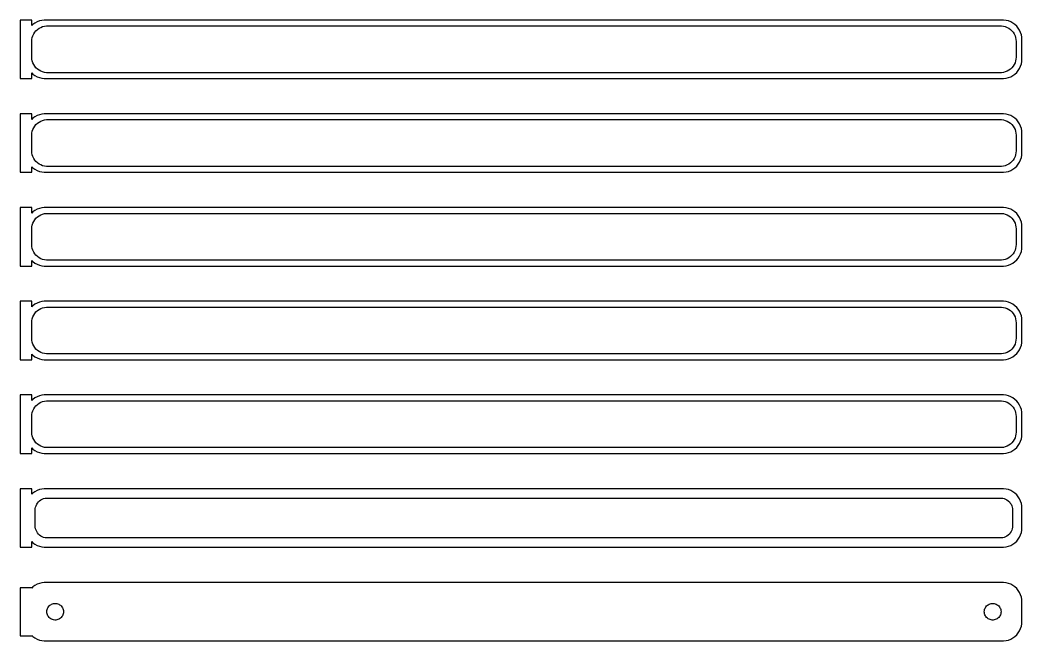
# Model space of a CAD drawing. Header units: metres. Extents: x -129 to 128, y 353 to 703.
# Drawn here: x -129 to 127.5, y 352.5 to 511.5 of the extents above; entities that cross this region are included whole.
import ezdxf

# ---------------------------------------------------------------- set-up
doc = ezdxf.new("R2010")
doc.units = ezdxf.units.M

msp = doc.modelspace()

# ---------------------------------------------------------------- linework, layer by layer
for p, q in [((-126, 511.49), (-129, 511.49)), ((-129, 511.49), (-129, 496.51)), ((-126, 510.059), (-126, 511.49)), ((-125.179, 510.722), (-125.687, 510.353)), ((-124.629, 511.024), (-125.179, 510.722)), ((-124.045, 511.255), (-124.629, 511.024)), ((-123.437, 511.411), (-124.045, 511.255)), ((-122.814, 511.49), (-123.437, 511.411)), ((122.814, 511.49), (-122.814, 511.49)), ((123.437, 511.411), (122.814, 511.49)), ((124.045, 511.255), (123.437, 511.411)), ((124.629, 511.024), (124.045, 511.255)), ((125.179, 510.722), (124.629, 511.024)), ((125.687, 510.353), (125.179, 510.722)), ((-125.687, 510.353), (-126, 510.059)), ((-125.719, 507.472), (-125.505, 507.927)), ((-125.505, 507.927), (-125.236, 508.351)), ((-125.236, 508.351), (-124.916, 508.738)), ((-124.916, 508.738), (-124.55, 509.082)), ((-124.55, 509.082), (-124.143, 509.377)), ((-124.143, 509.377), (-123.703, 509.619)), ((-123.703, 509.619), (-123.236, 509.804)), ((-123.236, 509.804), (-122.75, 509.929)), ((-122.75, 509.929), (-122.251, 509.992)), ((-122.251, 509.992), (122.251, 509.992)), ((122.251, 509.992), (122.75, 509.929)), ((122.75, 509.929), (123.236, 509.804)), ((123.236, 509.804), (123.703, 509.619)), ((123.703, 509.619), (124.143, 509.377)), ((124.143, 509.377), (124.55, 509.082)), ((124.55, 509.082), (124.916, 508.738)), ((124.916, 508.738), (125.236, 508.351)), ((125.236, 508.351), (125.505, 507.927)), ((125.505, 507.927), (125.719, 507.472)), ((126.145, 509.923), (125.687, 510.353)), ((126.545, 509.439), (126.145, 509.923)), ((126.882, 508.909), (126.545, 509.439)), ((127.149, 508.341), (126.882, 508.909)), ((127.343, 507.743), (127.149, 508.341)), ((-126, 506), (-125.968, 506.501)), ((-126, 502), (-126, 506)), ((-125.968, 506.501), (-125.874, 506.995)), ((-125.874, 506.995), (-125.719, 507.472)), ((125.719, 507.472), (125.874, 506.995)), ((125.874, 506.995), (125.968, 506.501)), ((125.968, 506.501), (126, 506)), ((126, 506), (126, 502)), ((127.461, 507.127), (127.343, 507.743)), ((127.5, 506.5), (127.461, 507.127)), ((127.5, 501.5), (127.5, 506.5)), ((-125.968, 501.499), (-126, 502)), ((-125.874, 501.005), (-125.968, 501.499)), ((-125.719, 500.528), (-125.874, 501.005)), ((-125.505, 500.073), (-125.719, 500.528)), ((125.719, 500.528), (125.505, 500.073)), ((125.874, 501.005), (125.719, 500.528)), ((125.968, 501.499), (125.874, 501.005)), ((126, 502), (125.968, 501.499)), ((127.149, 499.659), (127.343, 500.257)), ((127.343, 500.257), (127.461, 500.873)), ((127.461, 500.873), (127.5, 501.5)), ((-126, 497.941), (-125.687, 497.647)), ((-126, 496.51), (-126, 497.941)), ((-125.687, 497.647), (-125.179, 497.278)), ((-125.236, 499.649), (-125.505, 500.073)), ((-124.916, 499.262), (-125.236, 499.649)), ((-124.55, 498.918), (-124.916, 499.262)), ((-124.143, 498.623), (-124.55, 498.918)), ((-123.703, 498.381), (-124.143, 498.623)), ((-123.236, 498.196), (-123.703, 498.381)), ((-122.75, 498.071), (-123.236, 498.196)), ((-122.251, 498.008), (-122.75, 498.071)), ((122.251, 498.008), (-122.251, 498.008)), ((122.75, 498.071), (122.251, 498.008)), ((123.236, 498.196), (122.75, 498.071)), ((123.703, 498.381), (123.236, 498.196)), ((124.143, 498.623), (123.703, 498.381)), ((124.55, 498.918), (124.143, 498.623)), ((124.916, 499.262), (124.55, 498.918)), ((125.236, 499.649), (124.916, 499.262)), ((125.179, 497.278), (125.687, 497.647)), ((125.505, 500.073), (125.236, 499.649)), ((125.687, 497.647), (126.145, 498.077)), ((126.145, 498.077), (126.545, 498.561)), ((126.545, 498.561), (126.882, 499.091)), ((126.882, 499.091), (127.149, 499.659)), ((-129, 496.51), (-126, 496.51)), ((-125.179, 497.278), (-124.629, 496.976)), ((-124.629, 496.976), (-124.045, 496.745)), ((-124.045, 496.745), (-123.437, 496.589)), ((-123.437, 496.589), (-122.814, 496.51)), ((-122.814, 496.51), (122.814, 496.51)), ((122.814, 496.51), (123.437, 496.589)), ((123.437, 496.589), (124.045, 496.745)), ((124.045, 496.745), (124.629, 496.976)), ((124.629, 496.976), (125.179, 497.278)), ((-126, 487.49), (-129, 487.49)), ((-129, 487.49), (-129, 472.51)), ((-126, 486.059), (-126, 487.49)), ((-123.437, 487.411), (-124.045, 487.255)), ((-122.814, 487.49), (-123.437, 487.411)), ((122.814, 487.49), (-122.814, 487.49)), ((123.437, 487.411), (122.814, 487.49)), ((124.045, 487.255), (123.437, 487.411)), ((-125.687, 486.353), (-126, 486.059)), ((-125.179, 486.722), (-125.687, 486.353)), ((-124.629, 487.024), (-125.179, 486.722)), ((-124.916, 484.738), (-124.55, 485.082)), ((-124.045, 487.255), (-124.629, 487.024)), ((-124.55, 485.082), (-124.143, 485.377)), ((-124.143, 485.377), (-123.703, 485.619)), ((-123.703, 485.619), (-123.236, 485.804)), ((-123.236, 485.804), (-122.75, 485.929)), ((-122.75, 485.929), (-122.251, 485.992)), ((-122.251, 485.992), (122.251, 485.992)), ((122.251, 485.992), (122.75, 485.929)), ((122.75, 485.929), (123.236, 485.804)), ((123.236, 485.804), (123.703, 485.619)), ((123.703, 485.619), (124.143, 485.377)), ((124.629, 487.024), (124.045, 487.255)), ((124.143, 485.377), (124.55, 485.082)), ((124.55, 485.082), (124.916, 484.738)), ((125.179, 486.722), (124.629, 487.024)), ((125.687, 486.353), (125.179, 486.722)), ((126.145, 485.923), (125.687, 486.353)), ((126.545, 485.439), (126.145, 485.923)), ((126.882, 484.909), (126.545, 485.439)), ((127.149, 484.341), (126.882, 484.909)), ((-126, 482), (-125.968, 482.501)), ((-125.968, 482.501), (-125.874, 482.995)), ((-125.874, 482.995), (-125.719, 483.472)), ((-125.719, 483.472), (-125.505, 483.927)), ((-125.505, 483.927), (-125.236, 484.351)), ((-125.236, 484.351), (-124.916, 484.738)), ((124.916, 484.738), (125.236, 484.351)), ((125.236, 484.351), (125.505, 483.927)), ((125.505, 483.927), (125.719, 483.472)), ((125.719, 483.472), (125.874, 482.995)), ((125.874, 482.995), (125.968, 482.501)), ((125.968, 482.501), (126, 482)), ((127.343, 483.743), (127.149, 484.341)), ((127.461, 483.127), (127.343, 483.743)), ((127.5, 482.5), (127.461, 483.127)), ((127.5, 477.5), (127.5, 482.5)), ((-126, 478), (-126, 482)), ((126, 482), (126, 478)), ((-125.968, 477.499), (-126, 478)), ((-125.874, 477.005), (-125.968, 477.499)), ((125.968, 477.499), (125.874, 477.005)), ((126, 478), (125.968, 477.499)), ((127.461, 476.873), (127.5, 477.5)), ((-125.719, 476.528), (-125.874, 477.005)), ((-125.505, 476.073), (-125.719, 476.528)), ((-125.236, 475.649), (-125.505, 476.073)), ((-124.916, 475.262), (-125.236, 475.649)), ((-124.55, 474.918), (-124.916, 475.262)), ((-124.143, 474.623), (-124.55, 474.918)), ((-123.703, 474.381), (-124.143, 474.623)), ((124.143, 474.623), (123.703, 474.381)), ((124.55, 474.918), (124.143, 474.623)), ((124.916, 475.262), (124.55, 474.918)), ((125.236, 475.649), (124.916, 475.262)), ((125.505, 476.073), (125.236, 475.649)), ((125.719, 476.528), (125.505, 476.073)), ((125.874, 477.005), (125.719, 476.528)), ((126.145, 474.077), (126.545, 474.561)), ((126.545, 474.561), (126.882, 475.091)), ((126.882, 475.091), (127.149, 475.659)), ((127.149, 475.659), (127.343, 476.257)), ((127.343, 476.257), (127.461, 476.873)), ((-129, 472.51), (-126, 472.51)), ((-126, 473.941), (-125.687, 473.647)), ((-126, 472.51), (-126, 473.941)), ((-125.687, 473.647), (-125.179, 473.278)), ((-125.179, 473.278), (-124.629, 472.976)), ((-124.629, 472.976), (-124.045, 472.745)), ((-124.045, 472.745), (-123.437, 472.589)), ((-123.236, 474.196), (-123.703, 474.381)), ((-123.437, 472.589), (-122.814, 472.51)), ((-122.75, 474.071), (-123.236, 474.196)), ((-122.814, 472.51), (122.814, 472.51)), ((-122.251, 474.008), (-122.75, 474.071)), ((122.251, 474.008), (-122.251, 474.008)), ((122.75, 474.071), (122.251, 474.008)), ((123.236, 474.196), (122.75, 474.071)), ((122.814, 472.51), (123.437, 472.589)), ((123.703, 474.381), (123.236, 474.196)), ((123.437, 472.589), (124.045, 472.745)), ((124.045, 472.745), (124.629, 472.976)), ((124.629, 472.976), (125.179, 473.278)), ((125.179, 473.278), (125.687, 473.647)), ((125.687, 473.647), (126.145, 474.077)), ((-126, 463.49), (-129, 463.49)), ((-129, 463.49), (-129, 448.51)), ((-126, 462.059), (-126, 463.49)), ((-125.687, 462.353), (-126, 462.059)), ((-125.179, 462.722), (-125.687, 462.353)), ((-124.629, 463.024), (-125.179, 462.722)), ((-124.045, 463.255), (-124.629, 463.024)), ((-123.437, 463.411), (-124.045, 463.255)), ((-123.703, 461.619), (-123.236, 461.804)), ((-122.814, 463.49), (-123.437, 463.411)), ((-123.236, 461.804), (-122.75, 461.929)), ((122.814, 463.49), (-122.814, 463.49)), ((-122.75, 461.929), (-122.251, 461.992)), ((-122.251, 461.992), (122.251, 461.992)), ((122.251, 461.992), (122.75, 461.929)), ((122.75, 461.929), (123.236, 461.804)), ((123.437, 463.411), (122.814, 463.49)), ((123.236, 461.804), (123.703, 461.619)), ((124.045, 463.255), (123.437, 463.411)), ((124.629, 463.024), (124.045, 463.255)), ((125.179, 462.722), (124.629, 463.024)), ((125.687, 462.353), (125.179, 462.722)), ((126.145, 461.923), (125.687, 462.353)), ((126.545, 461.439), (126.145, 461.923)), ((-125.874, 458.995), (-125.719, 459.472)), ((-125.719, 459.472), (-125.505, 459.927)), ((-125.505, 459.927), (-125.236, 460.351)), ((-125.236, 460.351), (-124.916, 460.738)), ((-124.916, 460.738), (-124.55, 461.082)), ((-124.55, 461.082), (-124.143, 461.377)), ((-124.143, 461.377), (-123.703, 461.619)), ((123.703, 461.619), (124.143, 461.377)), ((124.143, 461.377), (124.55, 461.082)), ((124.55, 461.082), (124.916, 460.738)), ((124.916, 460.738), (125.236, 460.351)), ((125.236, 460.351), (125.505, 459.927)), ((125.505, 459.927), (125.719, 459.472)), ((125.719, 459.472), (125.874, 458.995)), ((126.882, 460.909), (126.545, 461.439)), ((127.149, 460.341), (126.882, 460.909)), ((127.343, 459.743), (127.149, 460.341)), ((127.461, 459.127), (127.343, 459.743)), ((-126, 458), (-125.968, 458.501)), ((-126, 454), (-126, 458)), ((-125.968, 458.501), (-125.874, 458.995)), ((125.874, 458.995), (125.968, 458.501)), ((125.968, 458.501), (126, 458)), ((126, 458), (126, 454)), ((127.5, 458.5), (127.461, 459.127)), ((127.5, 453.5), (127.5, 458.5)), ((-125.968, 453.499), (-126, 454)), ((-125.874, 453.005), (-125.968, 453.499)), ((-125.719, 452.528), (-125.874, 453.005)), ((-125.505, 452.073), (-125.719, 452.528)), ((-125.236, 451.649), (-125.505, 452.073)), ((-124.916, 451.262), (-125.236, 451.649)), ((125.236, 451.649), (124.916, 451.262)), ((125.505, 452.073), (125.236, 451.649)), ((125.719, 452.528), (125.505, 452.073)), ((125.874, 453.005), (125.719, 452.528)), ((125.968, 453.499), (125.874, 453.005)), ((126, 454), (125.968, 453.499)), ((126.882, 451.091), (127.149, 451.659)), ((127.149, 451.659), (127.343, 452.257)), ((127.343, 452.257), (127.461, 452.873)), ((127.461, 452.873), (127.5, 453.5)), ((-126, 449.941), (-125.687, 449.647)), ((-126, 448.51), (-126, 449.941)), ((-125.687, 449.647), (-125.179, 449.278)), ((-125.179, 449.278), (-124.629, 448.976)), ((-124.55, 450.918), (-124.916, 451.262)), ((-124.629, 448.976), (-124.045, 448.745)), ((-124.143, 450.623), (-124.55, 450.918)), ((-123.703, 450.381), (-124.143, 450.623)), ((-123.236, 450.196), (-123.703, 450.381)), ((-122.75, 450.071), (-123.236, 450.196)), ((-122.251, 450.008), (-122.75, 450.071)), ((122.251, 450.008), (-122.251, 450.008)), ((122.75, 450.071), (122.251, 450.008)), ((123.236, 450.196), (122.75, 450.071)), ((123.703, 450.381), (123.236, 450.196)), ((124.143, 450.623), (123.703, 450.381)), ((124.045, 448.745), (124.629, 448.976)), ((124.55, 450.918), (124.143, 450.623)), ((124.916, 451.262), (124.55, 450.918)), ((124.629, 448.976), (125.179, 449.278)), ((125.179, 449.278), (125.687, 449.647)), ((125.687, 449.647), (126.145, 450.077)), ((126.145, 450.077), (126.545, 450.561)), ((126.545, 450.561), (126.882, 451.091)), ((-129, 448.51), (-126, 448.51)), ((-124.045, 448.745), (-123.437, 448.589)), ((-123.437, 448.589), (-122.814, 448.51)), ((-122.814, 448.51), (122.814, 448.51)), ((122.814, 448.51), (123.437, 448.589)), ((123.437, 448.589), (124.045, 448.745)), ((-126, 439.49), (-129, 439.49)), ((-129, 439.49), (-129, 424.51)), ((-126, 438.059), (-126, 439.49)), ((-125.179, 438.722), (-125.687, 438.353)), ((-124.629, 439.024), (-125.179, 438.722)), ((-124.045, 439.255), (-124.629, 439.024)), ((-123.437, 439.411), (-124.045, 439.255)), ((-122.814, 439.49), (-123.437, 439.411)), ((122.814, 439.49), (-122.814, 439.49)), ((123.437, 439.411), (122.814, 439.49)), ((124.045, 439.255), (123.437, 439.411)), ((124.629, 439.024), (124.045, 439.255)), ((125.179, 438.722), (124.629, 439.024)), ((125.687, 438.353), (125.179, 438.722)), ((-125.687, 438.353), (-126, 438.059)), ((-125.505, 435.927), (-125.236, 436.351)), ((-125.236, 436.351), (-124.916, 436.738)), ((-124.916, 436.738), (-124.55, 437.082)), ((-124.55, 437.082), (-124.143, 437.377)), ((-124.143, 437.377), (-123.703, 437.619)), ((-123.703, 437.619), (-123.236, 437.804)), ((-123.236, 437.804), (-122.75, 437.929)), ((-122.75, 437.929), (-122.251, 437.992)), ((-122.251, 437.992), (122.251, 437.992)), ((122.251, 437.992), (122.75, 437.929)), ((122.75, 437.929), (123.236, 437.804)), ((123.236, 437.804), (123.703, 437.619)), ((123.703, 437.619), (124.143, 437.377)), ((124.143, 437.377), (124.55, 437.082)), ((124.55, 437.082), (124.916, 436.738)), ((124.916, 436.738), (125.236, 436.351)), ((125.236, 436.351), (125.505, 435.927)), ((126.145, 437.923), (125.687, 438.353)), ((126.545, 437.439), (126.145, 437.923)), ((126.882, 436.909), (126.545, 437.439)), ((127.149, 436.341), (126.882, 436.909)), ((127.343, 435.743), (127.149, 436.341)), ((-126, 434), (-125.968, 434.501)), ((-126, 430), (-126, 434)), ((-125.968, 434.501), (-125.874, 434.995)), ((-125.874, 434.995), (-125.719, 435.472)), ((-125.719, 435.472), (-125.505, 435.927)), ((125.505, 435.927), (125.719, 435.472)), ((125.719, 435.472), (125.874, 434.995)), ((125.874, 434.995), (125.968, 434.501)), ((125.968, 434.501), (126, 434)), ((126, 434), (126, 430)), ((127.461, 435.127), (127.343, 435.743)), ((127.5, 434.5), (127.461, 435.127)), ((127.5, 429.5), (127.5, 434.5)), ((-125.968, 429.499), (-126, 430)), ((-125.874, 429.005), (-125.968, 429.499)), ((-125.719, 428.528), (-125.874, 429.005)), ((-125.505, 428.073), (-125.719, 428.528)), ((125.719, 428.528), (125.505, 428.073)), ((125.874, 429.005), (125.719, 428.528)), ((125.968, 429.499), (125.874, 429.005)), ((126, 430), (125.968, 429.499)), ((127.343, 428.257), (127.461, 428.873)), ((127.461, 428.873), (127.5, 429.5)), ((-126, 425.941), (-125.687, 425.647)), ((-126, 424.51), (-126, 425.941)), ((-125.236, 427.649), (-125.505, 428.073)), ((-124.916, 427.262), (-125.236, 427.649)), ((-124.55, 426.918), (-124.916, 427.262)), ((-124.143, 426.623), (-124.55, 426.918)), ((-123.703, 426.381), (-124.143, 426.623)), ((-123.236, 426.196), (-123.703, 426.381)), ((-122.75, 426.071), (-123.236, 426.196)), ((-122.251, 426.008), (-122.75, 426.071)), ((122.251, 426.008), (-122.251, 426.008)), ((122.75, 426.071), (122.251, 426.008)), ((123.236, 426.196), (122.75, 426.071)), ((123.703, 426.381), (123.236, 426.196)), ((124.143, 426.623), (123.703, 426.381)), ((124.55, 426.918), (124.143, 426.623)), ((124.916, 427.262), (124.55, 426.918)), ((125.236, 427.649), (124.916, 427.262)), ((125.505, 428.073), (125.236, 427.649)), ((125.687, 425.647), (126.145, 426.077)), ((126.145, 426.077), (126.545, 426.561)), ((126.545, 426.561), (126.882, 427.091)), ((126.882, 427.091), (127.149, 427.659)), ((127.149, 427.659), (127.343, 428.257)), ((-129, 424.51), (-126, 424.51)), ((-125.687, 425.647), (-125.179, 425.278)), ((-125.179, 425.278), (-124.629, 424.976)), ((-124.629, 424.976), (-124.045, 424.745)), ((-124.045, 424.745), (-123.437, 424.589)), ((-123.437, 424.589), (-122.814, 424.51)), ((-122.814, 424.51), (122.814, 424.51)), ((122.814, 424.51), (123.437, 424.589)), ((123.437, 424.589), (124.045, 424.745)), ((124.045, 424.745), (124.629, 424.976)), ((124.629, 424.976), (125.179, 425.278)), ((125.179, 425.278), (125.687, 425.647)), ((-126, 415.49), (-129, 415.49)), ((-129, 415.49), (-129, 400.51)), ((-126, 414.059), (-126, 415.49)), ((-125.687, 414.353), (-126, 414.059)), ((-125.179, 414.722), (-125.687, 414.353)), ((-124.629, 415.024), (-125.179, 414.722)), ((-124.916, 412.738), (-124.55, 413.082)), ((-124.045, 415.255), (-124.629, 415.024)), ((-124.55, 413.082), (-124.143, 413.377)), ((-124.143, 413.377), (-123.703, 413.619)), ((-123.437, 415.411), (-124.045, 415.255)), ((-123.703, 413.619), (-123.236, 413.804)), ((-122.814, 415.49), (-123.437, 415.411)), ((-123.236, 413.804), (-122.75, 413.929)), ((122.814, 415.49), (-122.814, 415.49)), ((-122.75, 413.929), (-122.251, 413.992)), ((-122.251, 413.992), (122.251, 413.992)), ((122.251, 413.992), (122.75, 413.929)), ((122.75, 413.929), (123.236, 413.804)), ((123.437, 415.411), (122.814, 415.49)), ((123.236, 413.804), (123.703, 413.619)), ((124.045, 415.255), (123.437, 415.411)), ((123.703, 413.619), (124.143, 413.377)), ((124.629, 415.024), (124.045, 415.255)), ((124.143, 413.377), (124.55, 413.082)), ((124.55, 413.082), (124.916, 412.738)), ((125.179, 414.722), (124.629, 415.024)), ((125.687, 414.353), (125.179, 414.722)), ((126.145, 413.923), (125.687, 414.353)), ((126.545, 413.439), (126.145, 413.923)), ((126.882, 412.909), (126.545, 413.439)), ((-126, 410), (-125.968, 410.501)), ((-125.968, 410.501), (-125.874, 410.995)), ((-125.874, 410.995), (-125.719, 411.472)), ((-125.719, 411.472), (-125.505, 411.927)), ((-125.505, 411.927), (-125.236, 412.351)), ((-125.236, 412.351), (-124.916, 412.738)), ((124.916, 412.738), (125.236, 412.351)), ((125.236, 412.351), (125.505, 411.927)), ((125.505, 411.927), (125.719, 411.472)), ((125.719, 411.472), (125.874, 410.995)), ((125.874, 410.995), (125.968, 410.501)), ((125.968, 410.501), (126, 410)), ((127.149, 412.341), (126.882, 412.909)), ((127.343, 411.743), (127.149, 412.341)), ((127.461, 411.127), (127.343, 411.743)), ((127.5, 410.5), (127.461, 411.127)), ((127.5, 405.5), (127.5, 410.5)), ((-126, 406), (-126, 410)), ((126, 410), (126, 406)), ((-125.968, 405.499), (-126, 406)), ((-125.874, 405.005), (-125.968, 405.499)), ((125.968, 405.499), (125.874, 405.005)), ((126, 406), (125.968, 405.499)), ((127.461, 404.873), (127.5, 405.5)), ((-125.719, 404.528), (-125.874, 405.005)), ((-125.505, 404.073), (-125.719, 404.528)), ((-125.236, 403.649), (-125.505, 404.073)), ((-124.916, 403.262), (-125.236, 403.649)), ((-124.55, 402.918), (-124.916, 403.262)), ((-124.143, 402.623), (-124.55, 402.918)), ((124.55, 402.918), (124.143, 402.623)), ((124.916, 403.262), (124.55, 402.918)), ((125.236, 403.649), (124.916, 403.262)), ((125.505, 404.073), (125.236, 403.649)), ((125.719, 404.528), (125.505, 404.073)), ((125.874, 405.005), (125.719, 404.528)), ((126.545, 402.561), (126.882, 403.091)), ((126.882, 403.091), (127.149, 403.659)), ((127.149, 403.659), (127.343, 404.257)), ((127.343, 404.257), (127.461, 404.873)), ((-129, 400.51), (-126, 400.51)), ((-126, 401.941), (-125.687, 401.647)), ((-126, 400.51), (-126, 401.941)), ((-125.687, 401.647), (-125.179, 401.278)), ((-125.179, 401.278), (-124.629, 400.976)), ((-124.629, 400.976), (-124.045, 400.745)), ((-123.703, 402.381), (-124.143, 402.623)), ((-124.045, 400.745), (-123.437, 400.589)), ((-123.236, 402.196), (-123.703, 402.381)), ((-123.437, 400.589), (-122.814, 400.51)), ((-122.75, 402.071), (-123.236, 402.196)), ((-122.814, 400.51), (122.814, 400.51)), ((-122.251, 402.008), (-122.75, 402.071)), ((122.251, 402.008), (-122.251, 402.008)), ((122.75, 402.071), (122.251, 402.008)), ((123.236, 402.196), (122.75, 402.071)), ((122.814, 400.51), (123.437, 400.589)), ((123.703, 402.381), (123.236, 402.196)), ((123.437, 400.589), (124.045, 400.745)), ((124.143, 402.623), (123.703, 402.381)), ((124.045, 400.745), (124.629, 400.976)), ((124.629, 400.976), (125.179, 401.278)), ((125.179, 401.278), (125.687, 401.647)), ((125.687, 401.647), (126.145, 402.077)), ((126.145, 402.077), (126.545, 402.561)), ((-126, 391.479), (-129, 391.479)), ((-129, 391.479), (-129, 376.521)), ((-126, 390.059), (-126, 391.479)), ((-125.687, 390.353), (-126, 390.059)), ((-125.179, 390.722), (-125.687, 390.353)), ((-124.629, 391.024), (-125.179, 390.722)), ((-124.045, 391.255), (-124.629, 391.024)), ((-123.437, 391.411), (-124.045, 391.255)), ((-122.814, 391.49), (-123.437, 391.411)), ((122.814, 391.49), (-122.814, 391.49)), ((123.437, 391.411), (122.814, 391.49)), ((124.045, 391.255), (123.437, 391.411)), ((124.629, 391.024), (124.045, 391.255)), ((125.179, 390.722), (124.629, 391.024)), ((125.687, 390.353), (125.179, 390.722)), ((126.145, 389.923), (125.687, 390.353)), ((126.545, 389.439), (126.145, 389.923)), ((-124.894, 387.146), (-124.728, 387.5)), ((-124.728, 387.5), (-124.518, 387.83)), ((-124.518, 387.83), (-124.269, 388.131)), ((-124.269, 388.131), (-123.984, 388.399)), ((-123.984, 388.399), (-123.668, 388.628)), ((-123.668, 388.628), (-123.325, 388.817)), ((-123.325, 388.817), (-122.962, 388.961)), ((-122.962, 388.961), (-122.583, 389.058)), ((-122.583, 389.058), (-122.195, 389.107)), ((-122.195, 389.107), (122.195, 389.107)), ((122.195, 389.107), (122.583, 389.058)), ((122.583, 389.058), (122.962, 388.961)), ((122.962, 388.961), (123.325, 388.817)), ((123.325, 388.817), (123.668, 388.628)), ((123.668, 388.628), (123.984, 388.399)), ((123.984, 388.399), (124.269, 388.131)), ((124.269, 388.131), (124.518, 387.83)), ((124.518, 387.83), (124.728, 387.5)), ((124.728, 387.5), (124.894, 387.146)), ((126.882, 388.909), (126.545, 389.439)), ((127.149, 388.341), (126.882, 388.909)), ((127.343, 387.743), (127.149, 388.341)), ((127.461, 387.127), (127.343, 387.743)), ((-125.113, 386), (-125.088, 386.39)), ((-125.113, 382), (-125.113, 386)), ((-125.088, 386.39), (-125.015, 386.774)), ((-125.015, 386.774), (-124.894, 387.146)), ((124.894, 387.146), (125.015, 386.774)), ((125.015, 386.774), (125.088, 386.39)), ((125.088, 386.39), (125.113, 386)), ((125.113, 386), (125.113, 382)), ((127.5, 386.5), (127.461, 387.127)), ((127.5, 381.5), (127.5, 386.5)), ((-125.088, 381.61), (-125.113, 382)), ((-125.015, 381.226), (-125.088, 381.61)), ((-124.894, 380.854), (-125.015, 381.226)), ((-124.728, 380.5), (-124.894, 380.854)), ((-124.518, 380.17), (-124.728, 380.5)), ((-124.269, 379.869), (-124.518, 380.17)), ((-123.984, 379.601), (-124.269, 379.869)), ((124.269, 379.869), (123.984, 379.601)), ((124.518, 380.17), (124.269, 379.869)), ((124.728, 380.5), (124.518, 380.17)), ((124.894, 380.854), (124.728, 380.5)), ((125.015, 381.226), (124.894, 380.854)), ((125.088, 381.61), (125.015, 381.226)), ((125.113, 382), (125.088, 381.61)), ((126.882, 379.091), (127.149, 379.659)), ((127.149, 379.659), (127.343, 380.257)), ((127.343, 380.257), (127.461, 380.873)), ((127.461, 380.873), (127.5, 381.5)), ((-126, 376.521), (-126, 377.941)), ((-126, 377.941), (-125.687, 377.647)), ((-125.687, 377.647), (-125.179, 377.278)), ((-125.179, 377.278), (-124.629, 376.976)), ((-123.668, 379.372), (-123.984, 379.601)), ((-123.325, 379.183), (-123.668, 379.372)), ((-122.962, 379.039), (-123.325, 379.183)), ((-122.583, 378.942), (-122.962, 379.039)), ((-122.195, 378.893), (-122.583, 378.942)), ((122.195, 378.893), (-122.195, 378.893)), ((122.583, 378.942), (122.195, 378.893)), ((122.962, 379.039), (122.583, 378.942)), ((123.325, 379.183), (122.962, 379.039)), ((123.668, 379.372), (123.325, 379.183)), ((123.984, 379.601), (123.668, 379.372)), ((124.629, 376.976), (125.179, 377.278)), ((125.179, 377.278), (125.687, 377.647)), ((125.687, 377.647), (126.145, 378.077)), ((126.145, 378.077), (126.545, 378.561)), ((126.545, 378.561), (126.882, 379.091)), ((-129, 376.521), (-126, 376.521)), ((-124.629, 376.976), (-124.045, 376.745)), ((-124.045, 376.745), (-123.437, 376.589)), ((-123.437, 376.589), (-122.814, 376.51)), ((-122.814, 376.51), (122.814, 376.51)), ((122.814, 376.51), (123.437, 376.589)), ((123.437, 376.589), (124.045, 376.745)), ((124.045, 376.745), (124.629, 376.976)), ((-124.629, 367.024), (-125.179, 366.722)), ((-124.045, 367.255), (-124.629, 367.024)), ((-123.437, 367.411), (-124.045, 367.255)), ((-122.814, 367.49), (-123.437, 367.411)), ((122.814, 367.49), (-122.814, 367.49)), ((123.437, 367.411), (122.814, 367.49)), ((124.045, 367.255), (123.437, 367.411)), ((124.629, 367.024), (124.045, 367.255)), ((125.179, 366.722), (124.629, 367.024)), ((-126, 366.153), (-129, 366.153)), ((-129, 366.153), (-129, 353.847)), ((-125.687, 366.353), (-126, 366.059)), ((-126, 366.059), (-126, 366.153)), ((-125.179, 366.722), (-125.687, 366.353)), ((125.687, 366.353), (125.179, 366.722)), ((126.145, 365.923), (125.687, 366.353)), ((126.545, 365.439), (126.145, 365.923)), ((126.882, 364.909), (126.545, 365.439)), ((127.149, 364.341), (126.882, 364.909)), ((127.343, 363.743), (127.149, 364.341)), ((-121.361, 361.645), (-121.144, 361.803)), ((-121.144, 361.803), (-120.909, 361.932)), ((-120.909, 361.932), (-120.66, 362.031)), ((-120.66, 362.031), (-120.4, 362.097)), ((-120.4, 362.097), (-120.134, 362.131)), ((-120.134, 362.131), (-119.866, 362.131)), ((-119.866, 362.131), (-119.6, 362.097)), ((-119.6, 362.097), (-119.34, 362.031)), ((-119.34, 362.031), (-119.091, 361.932)), ((-119.091, 361.932), (-118.856, 361.803)), ((-118.856, 361.803), (-118.639, 361.645)), ((118.639, 361.645), (118.856, 361.803)), ((118.856, 361.803), (119.091, 361.932)), ((119.091, 361.932), (119.34, 362.031)), ((119.34, 362.031), (119.6, 362.097)), ((119.6, 362.097), (119.866, 362.131)), ((119.866, 362.131), (120.134, 362.131)), ((120.134, 362.131), (120.4, 362.097)), ((120.4, 362.097), (120.66, 362.031)), ((120.66, 362.031), (120.909, 361.932)), ((120.909, 361.932), (121.144, 361.803)), ((121.144, 361.803), (121.361, 361.645)), ((127.461, 363.127), (127.343, 363.743)), ((127.5, 362.5), (127.461, 363.127)), ((127.5, 357.5), (127.5, 362.5)), ((-122.135, 360), (-122.118, 360.268)), ((-122.118, 359.732), (-122.135, 360)), ((-122.118, 360.268), (-122.068, 360.531)), ((-122.068, 359.469), (-122.118, 359.732)), ((-122.068, 360.531), (-121.985, 360.786)), ((-121.985, 359.214), (-122.068, 359.469)), ((-121.985, 360.786), (-121.871, 361.029)), ((-121.871, 358.971), (-121.985, 359.214)), ((-121.871, 361.029), (-121.727, 361.255)), ((-121.727, 361.255), (-121.557, 361.462)), ((-121.557, 361.462), (-121.361, 361.645)), ((-118.639, 361.645), (-118.443, 361.462)), ((-118.443, 361.462), (-118.273, 361.255)), ((-118.273, 361.255), (-118.129, 361.029)), ((-118.129, 361.029), (-118.015, 360.786)), ((-118.015, 359.214), (-118.129, 358.971)), ((-118.015, 360.786), (-117.932, 360.531)), ((-117.932, 359.469), (-118.015, 359.214)), ((-117.932, 360.531), (-117.882, 360.268)), ((-117.882, 359.732), (-117.932, 359.469)), ((-117.882, 360.268), (-117.865, 360)), ((-117.865, 360), (-117.882, 359.732)), ((117.865, 360), (117.882, 360.268)), ((117.882, 359.732), (117.865, 360)), ((117.882, 360.268), (117.932, 360.531)), ((117.932, 359.469), (117.882, 359.732)), ((117.932, 360.531), (118.015, 360.786)), ((118.015, 359.214), (117.932, 359.469)), ((118.015, 360.786), (118.129, 361.029)), ((118.129, 358.971), (118.015, 359.214)), ((118.129, 361.029), (118.273, 361.255)), ((118.273, 361.255), (118.443, 361.462)), ((118.443, 361.462), (118.639, 361.645)), ((121.361, 361.645), (121.557, 361.462)), ((121.557, 361.462), (121.727, 361.255)), ((121.727, 361.255), (121.871, 361.029)), ((121.871, 361.029), (121.985, 360.786)), ((121.985, 359.214), (121.871, 358.971)), ((121.985, 360.786), (122.068, 360.531)), ((122.068, 359.469), (121.985, 359.214)), ((122.068, 360.531), (122.118, 360.268)), ((122.118, 359.732), (122.068, 359.469)), ((122.118, 360.268), (122.135, 360)), ((122.135, 360), (122.118, 359.732)), ((-121.727, 358.745), (-121.871, 358.971)), ((-121.557, 358.538), (-121.727, 358.745)), ((-121.361, 358.355), (-121.557, 358.538)), ((-121.144, 358.197), (-121.361, 358.355)), ((-120.909, 358.068), (-121.144, 358.197)), ((-120.66, 357.969), (-120.909, 358.068)), ((-120.4, 357.903), (-120.66, 357.969)), ((-120.134, 357.869), (-120.4, 357.903)), ((-119.866, 357.869), (-120.134, 357.869)), ((-119.6, 357.903), (-119.866, 357.869)), ((-119.34, 357.969), (-119.6, 357.903)), ((-119.091, 358.068), (-119.34, 357.969)), ((-118.856, 358.197), (-119.091, 358.068)), ((-118.639, 358.355), (-118.856, 358.197)), ((-118.443, 358.538), (-118.639, 358.355)), ((-118.273, 358.745), (-118.443, 358.538)), ((-118.129, 358.971), (-118.273, 358.745)), ((118.273, 358.745), (118.129, 358.971)), ((118.443, 358.538), (118.273, 358.745)), ((118.639, 358.355), (118.443, 358.538)), ((118.856, 358.197), (118.639, 358.355)), ((119.091, 358.068), (118.856, 358.197)), ((119.34, 357.969), (119.091, 358.068)), ((119.6, 357.903), (119.34, 357.969)), ((119.866, 357.869), (119.6, 357.903)), ((120.134, 357.869), (119.866, 357.869)), ((120.4, 357.903), (120.134, 357.869)), ((120.66, 357.969), (120.4, 357.903)), ((120.909, 358.068), (120.66, 357.969)), ((121.144, 358.197), (120.909, 358.068)), ((121.361, 358.355), (121.144, 358.197)), ((121.557, 358.538), (121.361, 358.355)), ((121.727, 358.745), (121.557, 358.538)), ((121.871, 358.971), (121.727, 358.745)), ((127.343, 356.257), (127.461, 356.873)), ((127.461, 356.873), (127.5, 357.5)), ((125.687, 353.647), (126.145, 354.077)), ((126.145, 354.077), (126.545, 354.561)), ((126.545, 354.561), (126.882, 355.091)), ((126.882, 355.091), (127.149, 355.659)), ((127.149, 355.659), (127.343, 356.257)), ((-129, 353.847), (-126, 353.847)), ((-126, 353.847), (-126, 353.941)), ((-126, 353.941), (-125.687, 353.647)), ((-125.687, 353.647), (-125.179, 353.278)), ((-125.179, 353.278), (-124.629, 352.976)), ((-124.629, 352.976), (-124.045, 352.745)), ((-124.045, 352.745), (-123.437, 352.589)), ((-123.437, 352.589), (-122.814, 352.51)), ((-122.814, 352.51), (122.814, 352.51)), ((122.814, 352.51), (123.437, 352.589)), ((123.437, 352.589), (124.045, 352.745)), ((124.045, 352.745), (124.629, 352.976)), ((124.629, 352.976), (125.179, 353.278)), ((125.179, 353.278), (125.687, 353.647))]:
    msp.add_line(p, q)

doc.saveas('drawing.dxf')
